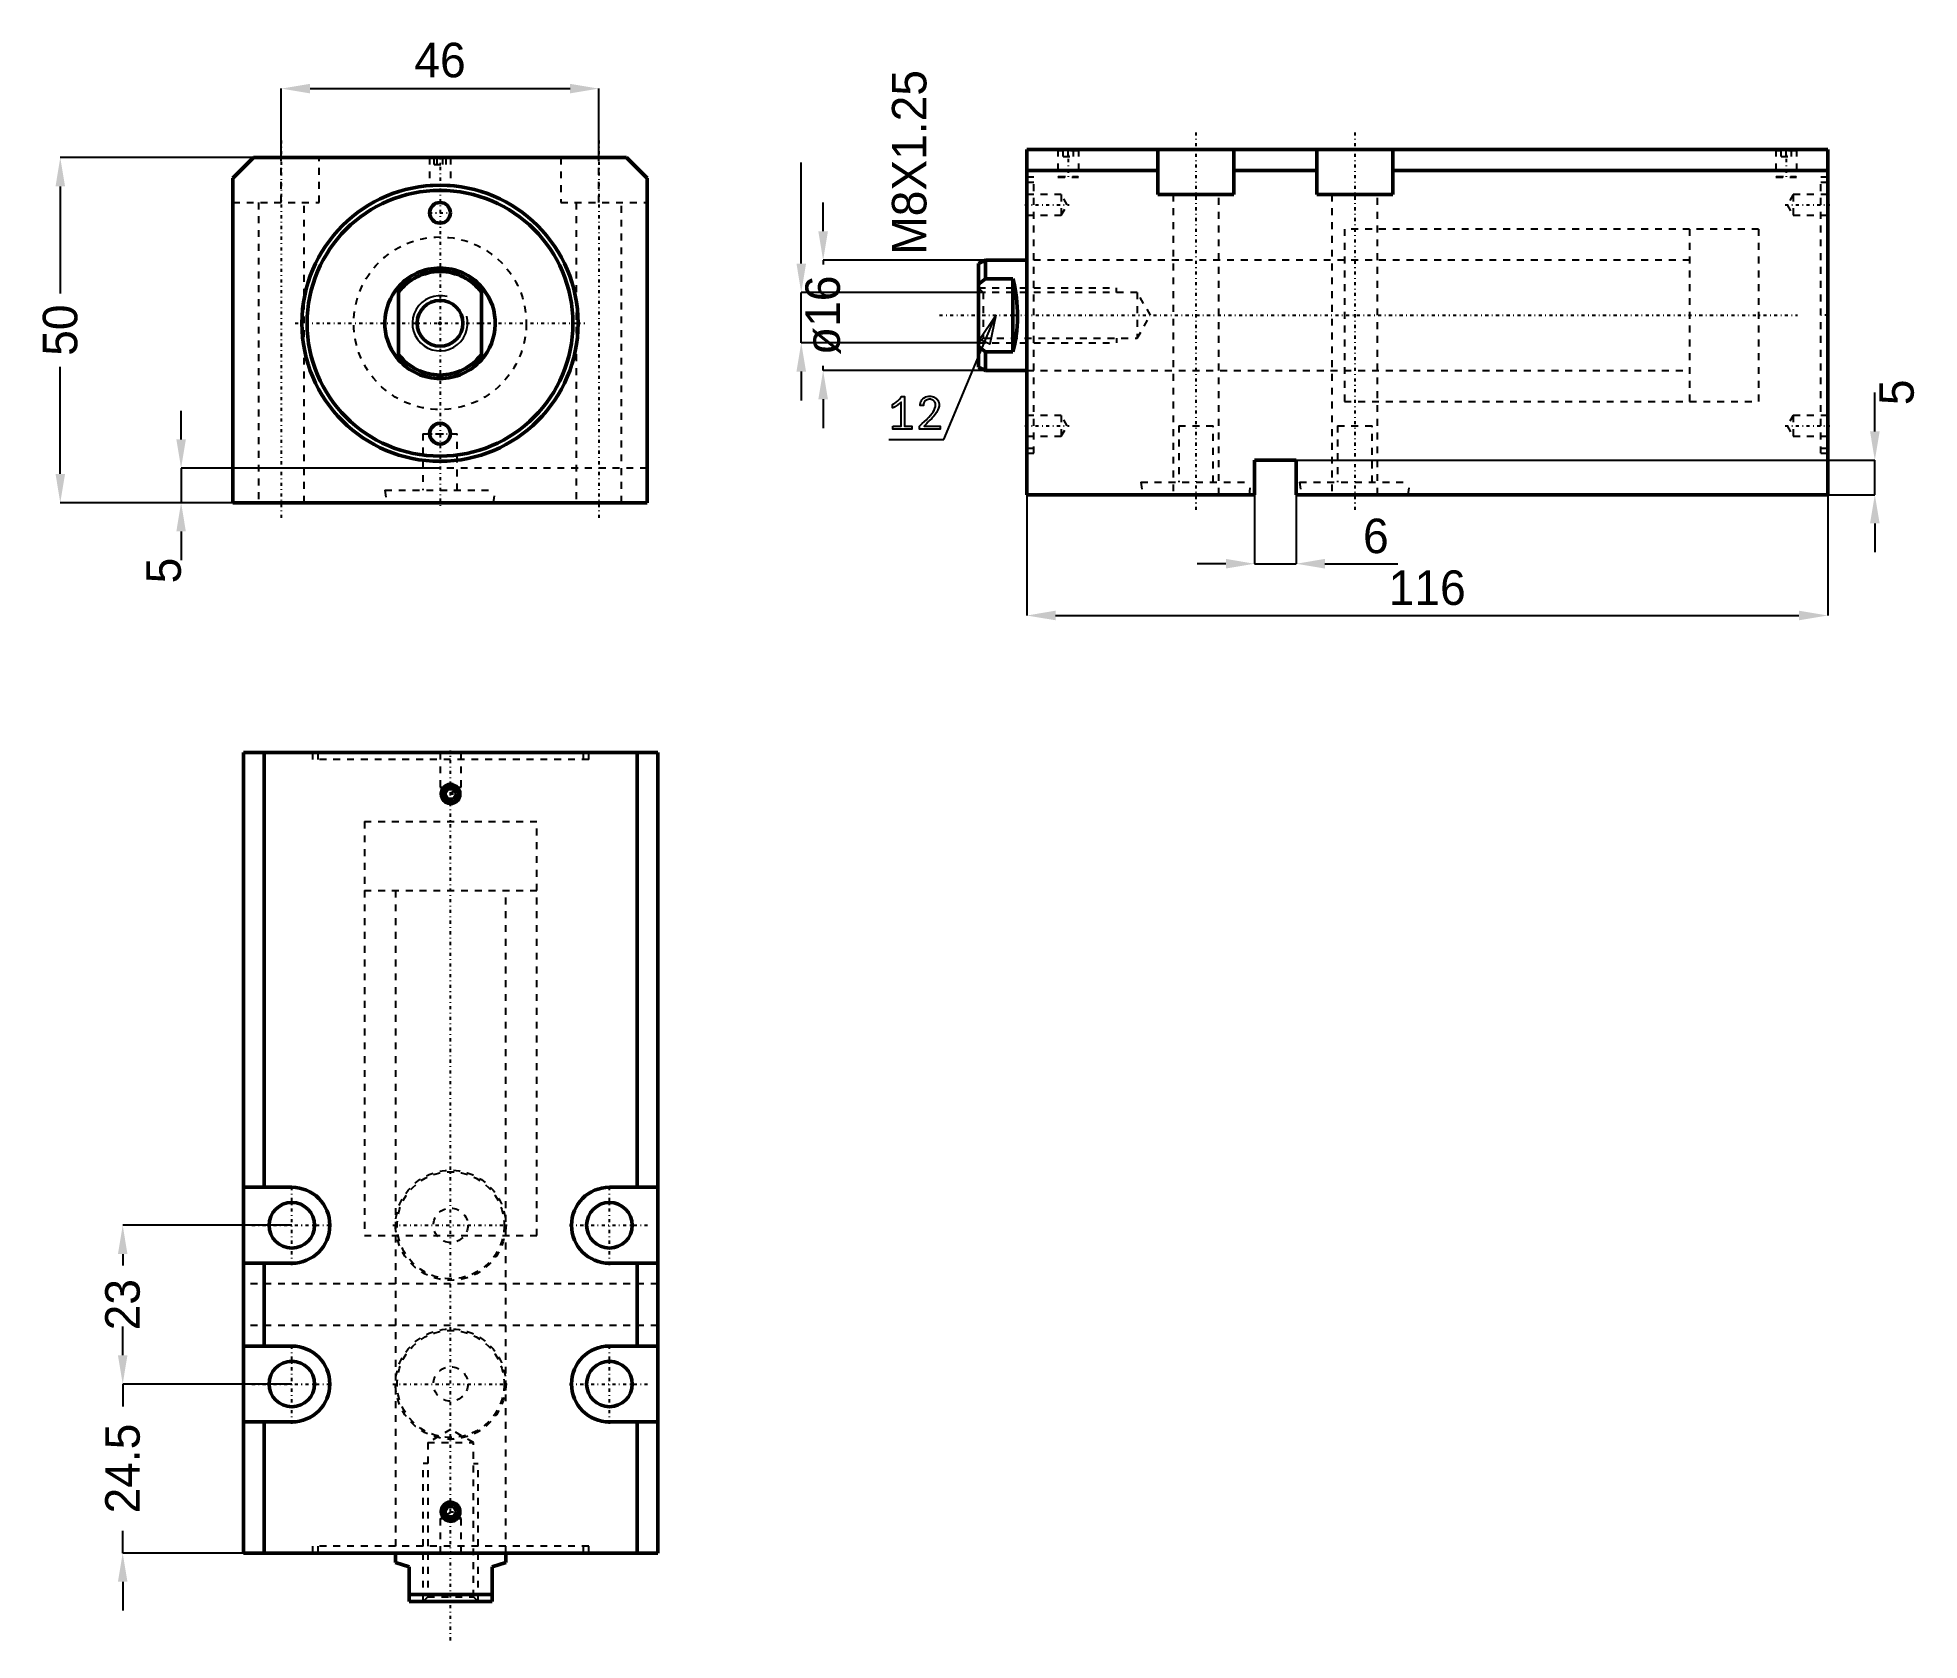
# Model space of a CAD drawing. Header units: millimetres. Extents: x -58 to 214, y -191 to 41.
import ezdxf

# ---------------------------------------------------------------- set-up
doc = ezdxf.new("R2010")
doc.units = ezdxf.units.MM
doc.linetypes.add('Center', pattern=[1.5, 0.45, -0.5, 0.05, -0.5])
doc.linetypes.add('Dashed', pattern=[2, 1, -1])
for name, color, linetype, lineweight in [('2d ConnectionPoints', 7, 'Continuous', 50), ('AM_0', 7, 'Continuous', 50), ('AM_5', 3, 'Continuous', 25), ('AM_7', 7, 'Center', 25), ('AM_9', 6, 'Dashed', 25)]:
    doc.layers.add(name, color=color, linetype=linetype, lineweight=lineweight)
doc.dimstyles.new('ISO-25', dxfattribs={"dimtxt": 2.5, "dimasz": 2.5, "dimexe": 1.25, "dimexo": 0.625, "dimtad": 1, "dimtxsty": 'Standard', "dimcen": 2.5, "dimadec": 0, "dimazin": 0, "dimtfac": 1, "dimtmove": 0, "dimatfit": 3, "dimfxl": 0, "dimarcsym": 0})

# ---------------------------------------------------------------- blocks, each defined once
blk = doc.blocks.new('1_JECX_MF_INLA_25_50_0_rod__0_in_JECX_MF_160_INLA_25_50_0__0')
at = {"layer": 'AM_0'}
for p, q in [((-6, -5.29), (-6, 5.29)), ((6, 5.29), (6, -5.29))]:
    blk.add_line(p, q, dxfattribs=at)
for points in [[(-6, 5.29), (-6.44, 4.75), (-6.83, 4.17), (-7.17, 3.56), (-7.45, 2.92), (-7.67, 2.26), (-7.84, 1.58), (-7.95, 0.89), (-8, 0.2), (-7.98, -0.5), (-7.91, -1.19), (-7.78, -1.88), (-7.58, -2.55), (-7.33, -3.2), (-7.02, -3.83), (-6.66, -4.43), (-6.25, -4.99), (-6, -5.29)], [(6, -5.29), (6.44, -4.75), (6.83, -4.17), (7.17, -3.56), (7.45, -2.92), (7.67, -2.26), (7.84, -1.58), (7.95, -0.89), (8, -0.2), (7.98, 0.5), (7.91, 1.19), (7.78, 1.88), (7.58, 2.55), (7.33, 3.2), (7.02, 3.83), (6.66, 4.43), (6.25, 4.99), (6, 5.29)]]:
    blk.add_lwpolyline(points, dxfattribs=at)
blk.add_circle((0, 0), 3.32, dxfattribs=at)
for radius, start, end in [(8, 41.4096, 138.5904), (7.5, 36.8699, 143.1301), (7.5, 216.8699, 323.1301), (8, 221.4096, 318.5904)]:
    blk.add_arc((0, 0), radius, start, end, dxfattribs=at)
at = {"layer": 'AM_5'}
blk.add_arc((0, 0), 4, 75, 15, dxfattribs=at)
blk = doc.blocks.new('2_JECX_MF_EXLA_25_50_0_body__0_in_JECX_MF_160_INLA_25_50_0__0')
at = {"layer": 'AM_0'}
for p, q in [((-27, 24), (-30, 21)), ((27, 24), (-27, 24)), ((30, 21), (27, 24)), ((-30, 21), (-30, -26)), ((30, -26), (30, 21)), ((-30, -26), (30, -26))]:
    blk.add_line(p, q, dxfattribs=at)
for centre, radius in [((0, 0), 20), ((0, 0), 19.25), ((0, 16), 1.5), ((0, -16), 1.5)]:
    blk.add_circle(centre, radius, dxfattribs=at)
at = {"layer": 'AM_5', "linetype": 'Dashed'}
for p, q in [((-1.5, 24), (-1.5, 20)), ((1.5, 24), (1.5, 20))]:
    blk.add_line(p, q, dxfattribs=at)
at = {"layer": 'AM_7'}
for p, q in [((-23, 26.5), (-23, -28.5)), ((23, 26.5), (23, -28.5)), ((0, 24.2), (0, -26.5)), ((-1.58, 16), (1.57, 16)), ((-21, 0), (21, 0)), ((-1.58, -16), (1.57, -16))]:
    blk.add_line(p, q, dxfattribs=at)
at = {"layer": 'AM_9'}
for p, q in [((-23, 17.5), (-23, 24)), ((-17.5, 17.5), (-17.5, 24)), ((-1.5, 24), (-1.35, 23.85)), ((-1.2, 24), (-1.35, 23.85)), ((1.35, 23.85), (-1.35, 23.85)), ((-0.87, 23), (-0.87, 24)), ((-0.87, 23), (0.87, 23)), ((-0.43, 23), (-0.43, 24)), ((0.43, 23), (0.43, 24)), ((0.87, 23), (0.87, 24)), ((1.35, 23.85), (1.2, 24)), ((1.35, 23.85), (1.5, 24)), ((17.5, 24), (17.5, 17.5)), ((23, 17.5), (23, 24)), ((-1.4, 20.1), (-1.5, 20)), ((-1.5, 20), (1.5, 20)), ((-1.4, 20.1), (-1.4, 20)), ((-1.4, 20.1), (1.4, 20.1)), ((1.4, 20), (1.4, 20.1)), ((1.5, 20), (1.4, 20.1)), ((-30, 17.5), (-17.5, 17.5)), ((-26.3, 17.5), (-26.3, -26)), ((-19.7, -26), (-19.7, 17.5)), ((17.5, 17.5), (30, 17.5)), ((19.7, 17.5), (19.7, -26)), ((26.3, -26), (26.3, 17.5)), ((-2.5, -16), (2.5, -16)), ((-2.5, -16), (-2.5, -24.2)), ((2.5, -24.2), (2.5, -16)), ((30, -21), (-30, -21)), ((-7.98, -24.2), (7.98, -24.2)), ((-7.98, -24.2), (-7.75, -26)), ((7.75, -26), (7.98, -24.2))]:
    blk.add_line(p, q, dxfattribs=at)
blk.add_circle((0, 0), 12.5, dxfattribs=at)
blk = doc.blocks.new('*D3')
at = {"layer": 'AM_5', "color": 0, "lineweight": -2}
for p, q in [((-23, 24), (-23, 34)), ((-18.83, 34), (18.83, 34)), ((23, 24), (23, 34))]:
    blk.add_line(p, q, dxfattribs=at)
at = {"layer": 'AM_5', "color": 0}
for points in [[(-18.83, 34.69), (-18.83, 33.31), (-23, 34)], [(18.83, 33.31), (18.83, 34.69), (23, 34)]]:
    blk.add_solid(points, dxfattribs=at)
at = {"layer": 'Defpoints', "color": 0}
for p in [(23, 34), (-23, 24), (23, 24)]:
    blk.add_point(p, dxfattribs=at)
at = {"layer": 'AM_5', "color": 0, "insert": (0, 38.11), "char_height": 5, "attachment_point": 5}
blk.add_mtext('46', dxfattribs=at)
blk = doc.blocks.new('*D4')
at = {"layer": 'AM_5', "color": 0, "lineweight": -2}
for p, q in [((-27, 24), (-55, 24)), ((-55, 19.83), (-55, 4.31)), ((-55, -21.83), (-55, -6.31)), ((-30, -26), (-55, -26))]:
    blk.add_line(p, q, dxfattribs=at)
at = {"layer": 'AM_5', "color": 0}
for points in [[(-54.31, 19.83), (-55.69, 19.83), (-55, 24)], [(-55.69, -21.83), (-54.31, -21.83), (-55, -26)]]:
    blk.add_solid(points, dxfattribs=at)
at = {"layer": 'Defpoints', "color": 0}
for p in [(-27, 24), (-55, -26), (-30, -26)]:
    blk.add_point(p, dxfattribs=at)
at = {"layer": 'AM_5', "color": 0, "insert": (-55, -1), "char_height": 5, "attachment_point": 5, "rotation": 90}
blk.add_mtext('50', dxfattribs=at)
blk = doc.blocks.new('*D5')
at = {"layer": 'AM_5', "color": 0, "lineweight": -2}
for p, q in [((-37.5, -16.83), (-37.5, -12.67)), ((0, -21), (-37.5, -21)), ((-37.5, -21), (-37.5, -26)), ((-30, -26), (-37.5, -26)), ((-37.5, -30.17), (-37.5, -34.33))]:
    blk.add_line(p, q, dxfattribs=at)
at = {"layer": 'AM_5', "color": 0}
for points in [[(-38.19, -16.83), (-36.81, -16.83), (-37.5, -21)], [(-36.81, -30.17), (-38.19, -30.17), (-37.5, -26)]]:
    blk.add_solid(points, dxfattribs=at)
at = {"layer": 'Defpoints', "color": 0}
for p in [(0, -21), (-37.5, -26), (-30, -26)]:
    blk.add_point(p, dxfattribs=at)
at = {"layer": 'AM_5', "color": 0, "insert": (-40, -35.83), "char_height": 5, "attachment_point": 5, "rotation": 90}
blk.add_mtext('5', dxfattribs=at)
blk = doc.blocks.new('1_JECX_MF_INLA_25_50_0_rod__0_in_JECX_MF_160_INLA_25_50_0__4')
at = {"layer": 'AM_0'}
for p, q in [((-8, 0), (-8, -1.35)), ((8, -1.35), (8, 0)), ((-6, -2), (-8, -1.35)), ((-6, -7), (-6, -2)), ((8, -1.35), (6, -2)), ((6, -2), (6, -7)), ((-6, -6), (6, -6)), ((-6, -7), (6, -7))]:
    blk.add_line(p, q, dxfattribs=at)
at = {"layer": 'AM_5', "linetype": 'Dashed'}
for p, q in [((-4, -7), (-4, 13)), ((-3.32, 13), (-4, 13)), ((3.32, 13), (4, 13)), ((4, -7), (4, 13))]:
    blk.add_line(p, q, dxfattribs=at)
at = {"layer": 'AM_7'}
blk.add_line((0, -12.65), (0, 116.29), dxfattribs=at)
at = {"layer": 'AM_9'}
for p, q in [((-12.5, 106), (12.5, 106)), ((-12.5, 106), (-12.5, 96)), ((12.5, 96), (12.5, 106)), ((-12.5, 96), (12.5, 96)), ((-8, 96), (-8, 0)), ((8, 0), (8, 96)), ((0, 17.92), (-3.32, 16)), ((3.32, 16), (0, 17.92)), ((-3.32, 16), (3.32, 16)), ((-3.32, 16), (-3.32, -6.32)), ((3.32, -6.32), (3.32, 16)), ((-3.32, -6.32), (-4, -7)), ((-3.32, -6.32), (3.32, -6.32)), ((4, -7), (3.32, -6.32))]:
    blk.add_line(p, q, dxfattribs=at)
blk = doc.blocks.new('2_JECX_MF_EXLA_25_50_0_body__0_in_JECX_MF_160_INLA_25_50_0__4')
at = {"layer": 'AM_0'}
for p, q in [((30, 116), (-30, 116)), ((-30, 116), (-30, 0)), ((-27, 116), (-27, 53)), ((27, 116), (27, 53)), ((30, 116), (30, 0)), ((-0.43, 110.75), (-0.87, 110)), ((-0.87, 110), (-0.43, 109.25)), ((0.43, 110.75), (-0.43, 110.75)), ((-0.43, 109.25), (0.43, 109.25)), ((0.87, 110), (0.43, 110.75)), ((0.43, 109.25), (0.87, 110)), ((-23, 53), (-30, 53)), ((30, 53), (23, 53)), ((-30, 42), (-23, 42)), ((-27, 42), (-27, 30)), ((23, 42), (30, 42)), ((27, 42), (27, 30)), ((-23, 30), (-30, 30)), ((30, 30), (23, 30)), ((-30, 19), (-23, 19)), ((-27, 19), (-27, 0)), ((23, 19), (30, 19)), ((27, 19), (27, 0)), ((-0.43, 6.75), (-0.87, 6)), ((-0.87, 6), (-0.43, 5.25)), ((0.43, 6.75), (-0.43, 6.75)), ((0.87, 6), (0.43, 6.75)), ((0.43, 5.25), (0.87, 6)), ((-0.43, 5.25), (0.43, 5.25)), ((30, 0), (-30, 0))]:
    blk.add_line(p, q, dxfattribs=at)
for centre, radius in [((0, 110), 1.35), ((0, 110), 1.2), ((-23, 47.5), 3.3), ((23, 47.5), 3.3), ((-23, 24.5), 3.3), ((23, 24.5), 3.3), ((0, 6), 1.35), ((0, 6), 1.2)]:
    blk.add_circle(centre, radius, dxfattribs=at)
for centre, start, end in [((-23, 47.5), 270, 90), ((23, 47.5), 90, 270), ((-23, 24.5), 270, 90), ((23, 24.5), 90, 270)]:
    blk.add_arc(centre, 5.5, start, end, dxfattribs=at)
at = {"layer": 'AM_5'}
for centre in [(0, 110), (0, 6)]:
    blk.add_arc(centre, 1.5, 75, 15, dxfattribs=at)
at = {"layer": 'AM_7'}
for p, q in [((-1.58, 110), (1.57, 110)), ((-23, 41.73), (-23, 53.27)), ((23, 41.73), (23, 53.27)), ((-28.78, 47.5), (-17.23, 47.5)), ((-8.38, 47.5), (8.38, 47.5)), ((17.23, 47.5), (28.77, 47.5)), ((-23, 18.73), (-23, 30.27)), ((23, 18.73), (23, 30.27)), ((-28.78, 24.5), (-17.23, 24.5)), ((-8.38, 24.5), (8.38, 24.5)), ((17.23, 24.5), (28.77, 24.5)), ((-1.58, 6), (1.57, 6))]:
    blk.add_line(p, q, dxfattribs=at)
at = {"layer": 'AM_9'}
for p, q in [((-20, 116), (-20, 115)), ((20, 115), (-20, 115)), ((-19.25, 116), (-19.25, 115)), ((-1.5, 116), (-1.5, 111)), ((1.5, 111), (1.5, 116)), ((19.25, 115), (19.25, 116)), ((20, 115), (20, 116)), ((-1.5, 111), (0, 110.13)), ((-1.5, 111), (1.5, 111)), ((0, 110.13), (1.5, 111)), ((-12.5, 106), (12.5, 106)), ((-12.5, 106), (-12.5, 46)), ((12.5, 46), (12.5, 106)), ((-12.5, 46), (12.5, 46)), ((-8, 46), (-8, 0)), ((8, 0), (8, 46)), ((30, 39), (-30, 39)), ((30, 33), (-30, 33)), ((0, 5.87), (-1.5, 5)), ((1.5, 5), (0, 5.87)), ((-1.5, 5), (-1.5, 0)), ((-1.5, 5), (1.5, 5)), ((1.5, 0), (1.5, 5)), ((20, 1), (-20, 1)), ((-20, 1), (-20, 0)), ((-19.25, 1), (-19.25, 0)), ((19.25, 0), (19.25, 1)), ((20, 0), (20, 1))]:
    blk.add_line(p, q, dxfattribs=at)
for centre, radius in [((0, 110), 1.4), ((0, 47.5), 7.98), ((0, 47.5), 7.75), ((0, 47.5), 2.5), ((0, 24.5), 7.98), ((0, 24.5), 7.75), ((0, 24.5), 2.5), ((0, 6), 1.4)]:
    blk.add_circle(centre, radius, dxfattribs=at)
blk = doc.blocks.new('*D11')
at = {"layer": 'AM_5', "color": 0, "lineweight": -2}
for p, q in [((-21.46, -130.71), (-45.96, -130.71)), ((-45.96, -134.87), (-45.96, -136.54)), ((-45.96, -149.54), (-45.96, -147.87)), ((-21.46, -153.71), (-45.96, -153.71))]:
    blk.add_line(p, q, dxfattribs=at)
at = {"layer": 'AM_5', "color": 0}
for points in [[(-46.65, -134.87), (-45.27, -134.87), (-45.96, -130.71)], [(-46.65, -149.54), (-45.27, -149.54), (-45.96, -153.71)]]:
    blk.add_solid(points, dxfattribs=at)
at = {"layer": 'Defpoints', "color": 0}
for p in [(-45.96, -130.71), (-21.46, -130.71), (-21.46, -153.71)]:
    blk.add_point(p, dxfattribs=at)
at = {"layer": 'AM_5', "color": 0, "insert": (-45.96, -142.21), "char_height": 5, "attachment_point": 5, "rotation": 90}
blk.add_mtext('23', dxfattribs=at)
blk = doc.blocks.new('*D12')
at = {"layer": 'AM_5', "color": 0, "lineweight": -2}
for p, q in [((-45.96, -149.54), (-45.96, -145.37)), ((-21.46, -153.71), (-45.96, -153.71)), ((-45.96, -153.71), (-45.96, -156.96)), ((-45.96, -178.21), (-45.96, -174.96)), ((-28.46, -178.21), (-45.96, -178.21)), ((-45.96, -182.37), (-45.96, -186.54))]:
    blk.add_line(p, q, dxfattribs=at)
at = {"layer": 'AM_5', "color": 0}
for points in [[(-46.65, -149.54), (-45.27, -149.54), (-45.96, -153.71)], [(-46.65, -182.37), (-45.27, -182.37), (-45.96, -178.21)]]:
    blk.add_solid(points, dxfattribs=at)
at = {"layer": 'Defpoints', "color": 0}
for p in [(-21.46, -153.71), (-45.96, -178.21), (-28.46, -178.21)]:
    blk.add_point(p, dxfattribs=at)
at = {"layer": 'AM_5', "color": 0, "insert": (-45.96, -165.96), "char_height": 5, "attachment_point": 5, "rotation": 90}
blk.add_mtext('24.5', dxfattribs=at)
blk = doc.blocks.new('1_JECX_MF_INLA_25_50_0_rod__0_in_JECX_MF_160_INLA_25_50_0__2')
at = {"layer": 'AM_0'}
for p, q in [((-6, 8), (-7, 7.5)), ((-7, 7.5), (-7, -7.5)), ((0, 8), (-6, 8)), ((-6, 8), (-6, 5.29)), ((-6, 5.29), (-7, 4.5)), ((-2, 5.29), (-6, 5.29)), ((-2, 5.29), (-2, -5.29)), ((-7, -4.5), (-6, -5.29)), ((-6, -5.29), (-2, -5.29)), ((-6, -5.29), (-6, -8)), ((-7, -7.5), (-6, -8)), ((-6, -8), (0, -8))]:
    blk.add_line(p, q, dxfattribs=at)
blk.add_lwpolyline([(-2, -5.29), (-1.86, -4.75), (-1.73, -4.17), (-1.62, -3.56), (-1.53, -2.92), (-1.46, -2.26), (-1.4, -1.58), (-1.37, -0.89), (-1.35, -0.2), (-1.36, 0.5), (-1.38, 1.19), (-1.42, 1.88), (-1.49, 2.55), (-1.57, 3.2), (-1.67, 3.83), (-1.78, 4.43), (-1.92, 4.99), (-2, 5.29)], dxfattribs=at)
at = {"layer": 'AM_5', "linetype": 'Dashed'}
for p, q in [((-7, 4), (13, 4)), ((13, 3.32), (13, 4)), ((-7, -4), (13, -4)), ((13, -3.32), (13, -4))]:
    blk.add_line(p, q, dxfattribs=at)
at = {"layer": 'AM_7'}
blk.add_line((-12.65, 0), (111.65, 0), dxfattribs=at)
at = {"layer": 'AM_9'}
for p, q in [((106, 12.5), (96, 12.5)), ((96, 12.5), (96, -12.5)), ((106, 12.5), (106, -12.5)), ((96, 8), (0, 8)), ((-6.32, 3.32), (-7, 4)), ((16, 3.32), (-6.32, 3.32)), ((-6.32, 3.32), (-6.32, -3.32)), ((17.92, 0), (16, 3.32)), ((16, 3.32), (16, -3.32)), ((16, -3.32), (17.92, 0)), ((-7, -4), (-6.32, -3.32)), ((-6.32, -3.32), (16, -3.32)), ((0, -8), (96, -8)), ((96, -12.5), (106, -12.5))]:
    blk.add_line(p, q, dxfattribs=at)
blk = doc.blocks.new('2_JECX_MF_EXLA_25_50_0_body__0_in_JECX_MF_160_INLA_25_50_0__2')
at = {"layer": 'AM_0'}
for p, q in [((0, -26), (0, 24)), ((116, 24), (0, 24)), ((19, 24), (19, 17.5)), ((30, 17.5), (30, 24)), ((42, 24), (42, 17.5)), ((53, 17.5), (53, 24)), ((116, -26), (116, 24)), ((19, 21), (0, 21)), ((42, 21), (30, 21)), ((116, 21), (53, 21)), ((19, 17.5), (30, 17.5)), ((42, 17.5), (53, 17.5)), ((33, -21), (33, -26)), ((39, -21), (33, -21)), ((39, -26), (39, -21)), ((33, -26), (0, -26)), ((116, -26), (39, -26))]:
    blk.add_line(p, q, dxfattribs=at)
at = {"layer": 'AM_5', "linetype": 'Dashed'}
for p, q in [((4.5, 24), (4.5, 20)), ((7.5, 24), (7.5, 20)), ((108.5, 24), (108.5, 20)), ((111.5, 24), (111.5, 20))]:
    blk.add_line(p, q, dxfattribs=at)
at = {"layer": 'AM_7'}
for p, q in [((24.5, 26.5), (24.5, -28.5)), ((47.5, 26.5), (47.5, -28.5)), ((6, 24.2), (6, 19.8)), ((110, 24.2), (110, 19.8)), ((-0.29, 16), (6.16, 16)), ((109.84, 16), (116.29, 16)), ((116.05, 0), (114.95, 0)), ((-0.29, -16), (6.16, -16)), ((109.84, -16), (116.29, -16))]:
    blk.add_line(p, q, dxfattribs=at)
at = {"layer": 'AM_9'}
for p, q in [((4.5, 24), (4.65, 23.85)), ((4.8, 24), (4.65, 23.85)), ((7.35, 23.85), (4.65, 23.85)), ((5.25, 23), (5.25, 24)), ((5.25, 23), (6.75, 23)), ((6, 23), (6, 24)), ((6.75, 23), (6.75, 24)), ((7.35, 23.85), (7.2, 24)), ((7.35, 23.85), (7.5, 24)), ((108.5, 24), (108.65, 23.85)), ((108.8, 24), (108.65, 23.85)), ((111.35, 23.85), (108.65, 23.85)), ((109.25, 23), (109.25, 24)), ((109.25, 23), (110.75, 23)), ((110, 23), (110, 24)), ((110.75, 23), (110.75, 24)), ((111.35, 23.85), (111.2, 24)), ((111.35, 23.85), (111.5, 24)), ((1, 20), (0, 20)), ((1, 19.25), (0, 19.25)), ((1, -20), (1, 20)), ((4.6, 20.1), (4.5, 20)), ((4.5, 20), (7.5, 20)), ((4.6, 20.1), (4.6, 20)), ((4.6, 20.1), (7.4, 20.1)), ((7.4, 20), (7.4, 20.1)), ((7.5, 20), (7.4, 20.1)), ((108.6, 20.1), (108.5, 20)), ((108.5, 20), (111.5, 20)), ((108.6, 20.1), (108.6, 20)), ((108.6, 20.1), (111.4, 20.1)), ((111.4, 20), (111.4, 20.1)), ((111.5, 20), (111.4, 20.1)), ((115, -20), (115, 20)), ((116, 20), (115, 20)), ((116, 19.25), (115, 19.25)), ((5, 17.5), (0, 17.5)), ((5.87, 16), (5, 17.5)), ((5, 17.5), (5, 14.5)), ((21.2, 17.5), (21.2, -26)), ((27.8, -26), (27.8, 17.5)), ((44.2, 17.5), (44.2, -26)), ((50.8, -26), (50.8, 17.5)), ((111, 17.5), (110.13, 16)), ((116, 17.5), (111, 17.5)), ((111, 17.5), (111, 14.5)), ((0, 14.5), (5, 14.5)), ((5, 14.5), (5.87, 16)), ((110.13, 16), (111, 14.5)), ((111, 14.5), (116, 14.5)), ((106, 12.5), (46, 12.5)), ((46, 12.5), (46, -12.5)), ((106, 12.5), (106, -12.5)), ((46, 8), (0, 8)), ((0, -8), (46, -8)), ((46, -12.5), (106, -12.5)), ((5, -14.5), (0, -14.5)), ((5.87, -16), (5, -14.5)), ((5, -14.5), (5, -17.5)), ((5, -17.5), (5.87, -16)), ((22, -16), (27, -16)), ((22, -16), (22, -24.2)), ((27, -24.2), (27, -16)), ((45, -16), (50, -16)), ((45, -16), (45, -24.2)), ((50, -24.2), (50, -16)), ((111, -14.5), (110.13, -16)), ((110.13, -16), (111, -17.5)), ((116, -14.5), (111, -14.5)), ((111, -14.5), (111, -17.5)), ((0, -17.5), (5, -17.5)), ((111, -17.5), (116, -17.5)), ((0, -19.25), (1, -19.25)), ((0, -20), (1, -20)), ((115, -19.25), (116, -19.25)), ((115, -20), (116, -20)), ((16.52, -24.2), (32.48, -24.2)), ((16.52, -24.2), (16.75, -26)), ((32.25, -26), (32.48, -24.2)), ((39.52, -24.2), (55.48, -24.2)), ((39.52, -24.2), (39.75, -26)), ((55.25, -26), (55.48, -24.2))]:
    blk.add_line(p, q, dxfattribs=at)
blk = doc.blocks.new('*D24')
at = {"layer": 'AM_5', "color": 0, "lineweight": -2}
for p, q in [((84.99, -24.85), (84.99, -42.35)), ((200.99, -24.85), (200.99, -42.35)), ((89.16, -42.35), (196.82, -42.35))]:
    blk.add_line(p, q, dxfattribs=at)
at = {"layer": 'AM_5', "color": 0}
for points in [[(89.16, -41.65), (89.16, -43.04), (84.99, -42.35)], [(196.82, -41.65), (196.82, -43.04), (200.99, -42.35)]]:
    blk.add_solid(points, dxfattribs=at)
at = {"layer": 'Defpoints', "color": 0}
for p in [(84.99, -24.85), (200.99, -24.85), (200.99, -42.35)]:
    blk.add_point(p, dxfattribs=at)
at = {"layer": 'AM_5', "color": 0, "insert": (142.99, -38.35), "char_height": 5, "attachment_point": 5}
blk.add_mtext('116', dxfattribs=at)
blk = doc.blocks.new('*D25')
at = {"layer": 'AM_5', "color": 0, "lineweight": -2}
for p, q in [((55.49, 13.32), (55.49, 17.49)), ((78.99, 9.15), (55.49, 9.15)), ((55.49, 9.15), (55.49, 8.49)), ((55.49, -6.85), (55.49, -6.18)), ((78.99, -6.85), (55.49, -6.85)), ((55.49, -11.01), (55.49, -15.18))]:
    blk.add_line(p, q, dxfattribs=at)
at = {"layer": 'AM_5', "color": 0}
for points in [[(54.8, 13.32), (56.19, 13.32), (55.49, 9.15)], [(54.8, -11.01), (56.19, -11.01), (55.49, -6.85)]]:
    blk.add_solid(points, dxfattribs=at)
at = {"layer": 'Defpoints', "color": 0}
for p in [(55.49, 9.15), (78.99, 9.15), (78.99, -6.85)]:
    blk.add_point(p, dxfattribs=at)
at = {"layer": 'AM_5', "color": 0, "insert": (55.49, 1.15), "char_height": 5, "attachment_point": 5, "rotation": 90}
blk.add_mtext('ø16', dxfattribs=at)
blk = doc.blocks.new('*D26')
at = {"layer": 'AM_5', "color": 0, "lineweight": -2}
for p, q in [((117.99, -19.85), (117.99, -34.85)), ((123.99, -24.85), (123.99, -34.85)), ((113.82, -34.85), (109.66, -34.85)), ((117.99, -34.85), (123.99, -34.85)), ((128.16, -34.85), (138.71, -34.85))]:
    blk.add_line(p, q, dxfattribs=at)
at = {"layer": 'AM_5', "color": 0}
for points in [[(113.82, -34.15), (113.82, -35.54), (117.99, -34.85)], [(128.16, -34.15), (128.16, -35.54), (123.99, -34.85)]]:
    blk.add_solid(points, dxfattribs=at)
at = {"layer": 'Defpoints', "color": 0}
for p in [(117.99, -19.85), (123.99, -24.85), (123.99, -34.85)]:
    blk.add_point(p, dxfattribs=at)
at = {"layer": 'AM_5', "color": 0, "insert": (135.55, -30.85), "char_height": 5, "attachment_point": 5}
blk.add_mtext('6', dxfattribs=at)
blk = doc.blocks.new('*D27')
at = {"layer": 'AM_5', "color": 0, "lineweight": -2}
for p, q in [((207.82, -15.68), (207.82, -10.01)), ((117.99, -19.85), (207.82, -19.85)), ((207.82, -24.85), (207.82, -19.85)), ((123.99, -24.85), (207.82, -24.85)), ((207.82, -29.01), (207.82, -33.18))]:
    blk.add_line(p, q, dxfattribs=at)
at = {"layer": 'AM_5', "color": 0}
for points in [[(207.13, -15.68), (208.52, -15.68), (207.82, -19.85)], [(207.13, -29.01), (208.52, -29.01), (207.82, -24.85)]]:
    blk.add_solid(points, dxfattribs=at)
at = {"layer": 'Defpoints', "color": 0}
for p in [(117.99, -19.85), (123.99, -24.85), (207.82, -24.85)]:
    blk.add_point(p, dxfattribs=at)
at = {"layer": 'AM_5', "color": 0, "insert": (210.99, -10.01), "char_height": 5, "attachment_point": 5, "rotation": 90}
blk.add_mtext('5', dxfattribs=at)
blk = doc.blocks.new('*D28')
at = {"layer": 'AM_5', "color": 0, "lineweight": -2}
for p, q in [((52.32, 8.64), (52.32, 23.31)), ((78.67, 4.48), (52.32, 4.48)), ((52.32, -2.85), (52.32, 4.48)), ((77.99, -2.85), (52.32, -2.85)), ((52.32, -7.01), (52.32, -11.18))]:
    blk.add_line(p, q, dxfattribs=at)
at = {"layer": 'AM_5', "color": 0}
for points in [[(51.63, 8.64), (53.02, 8.64), (52.32, 4.48)], [(51.63, -7.01), (53.02, -7.01), (52.32, -2.85)]]:
    blk.add_solid(points, dxfattribs=at)
at = {"layer": 'Defpoints', "color": 0}
for p in [(78.67, 4.48), (52.32, -2.85), (77.99, -2.85)]:
    blk.add_point(p, dxfattribs=at)
at = {"layer": 'AM_5', "color": 0, "insert": (67.99, 23.31), "char_height": 5, "attachment_point": 5, "rotation": 90}
blk.add_mtext('M8X1.25', dxfattribs=at)

msp = doc.modelspace()

# ---------------------------------------------------------------- linework, layer by layer
at = {"layer": '2d ConnectionPoints'}
for p in [(0, 0), (84.991, 1.154), (1.541, -178.206)]:
    msp.add_point(p, dxfattribs=at)
at = {"layer": 'AM_5'}
for p, q in [((72.991, -16.846), (80.491, 1.154)), ((64.991, -16.846), (72.991, -16.846))]:
    msp.add_line(p, q, dxfattribs=at)
for points in [[(80.491, 1.154), (79.657, -3.013), (78.119, -2.372), (80.491, 1.154)], [(65.598, -14.93), (66.794, -14.93), (66.794, -11.414), (66.794, -11.414), (66.73, -11.479), (66.621, -11.58), (66.621, -11.58), (66.498, -11.685), (66.408, -11.758), (66.408, -11.758), (66.314, -11.831), (66.172, -11.934), (66.172, -11.934), (66.029, -12.03), (65.933, -12.09), (65.933, -12.09), (65.84, -12.144), (65.71, -12.21), (65.71, -12.21), (65.592, -12.257), (65.52, -12.278), (65.52, -11.784), (65.52, -11.784), (65.609, -11.742), (65.749, -11.662), (65.749, -11.662), (65.897, -11.562), (66, -11.484), (66, -11.484), (66.103, -11.4), (66.254, -11.271), (66.254, -11.271), (66.399, -11.136), (66.492, -11.043), (66.492, -11.043), (66.581, -10.952), (66.699, -10.824), (66.699, -10.824), (66.801, -10.707), (66.859, -10.634), (67.275, -10.634), (67.275, -14.93), (68.361, -14.93), (68.361, -15.346), (65.598, -15.346), (65.598, -14.93)], [(69.637, -14.735), (69.637, -14.735), (69.851, -14.54), (70.157, -14.254), (70.157, -14.254), (70.442, -13.977), (70.622, -13.798), (70.622, -13.798), (70.795, -13.617), (71.041, -13.333), (71.041, -13.333), (71.274, -13.033), (71.422, -12.824), (71.422, -12.824), (71.552, -12.617), (71.692, -12.321), (71.692, -12.321), (71.768, -12.043), (71.782, -11.869), (71.782, -11.869), (71.778, -11.771), (71.755, -11.633), (71.755, -11.633), (71.712, -11.504), (71.672, -11.424), (71.672, -11.424), (71.624, -11.349), (71.541, -11.251), (71.541, -11.251), (71.442, -11.168), (71.368, -11.121), (71.368, -11.121), (71.289, -11.083), (71.163, -11.041), (71.163, -11.041), (71.028, -11.019), (70.934, -11.014), (70.934, -11.014), (70.83, -11.019), (70.682, -11.042), (70.682, -11.042), (70.545, -11.085), (70.46, -11.125), (70.46, -11.125), (70.38, -11.173), (70.274, -11.26), (70.274, -11.26), (70.185, -11.365), (70.135, -11.445), (70.135, -11.445), (70.093, -11.532), (70.047, -11.674), (70.047, -11.674), (70.022, -11.829), (70.018, -11.94), (69.53, -11.94), (69.53, -11.94), (69.538, -11.774), (69.577, -11.542), (69.577, -11.542), (69.651, -11.331), (69.719, -11.203), (69.719, -11.203), (69.799, -11.085), (69.94, -10.931), (69.94, -10.931), (70.104, -10.804), (70.227, -10.735), (70.227, -10.735), (70.358, -10.677), (70.564, -10.615), (70.564, -10.615), (70.782, -10.582), (70.934, -10.575), (70.934, -10.575), (71.076, -10.581), (71.283, -10.613), (71.283, -10.613), (71.48, -10.671), (71.607, -10.725), (71.607, -10.725), (71.727, -10.79), (71.888, -10.909), (71.888, -10.909), (72.026, -11.054), (72.106, -11.164), (72.106, -11.164), (72.173, -11.284), (72.246, -11.479), (72.246, -11.479), (72.285, -11.693), (72.293, -11.846), (72.293, -11.846), (72.282, -12.02), (72.224, -12.286), (72.224, -12.286), (72.116, -12.56), (72.016, -12.746), (72.016, -12.746), (71.902, -12.932), (71.717, -13.201), (71.717, -13.201), (71.515, -13.458), (71.371, -13.622), (71.371, -13.622), (71.216, -13.79), (70.956, -14.061), (70.956, -14.061), (70.664, -14.356), (70.45, -14.566), (70.105, -14.904), (72.432, -14.908), (72.432, -15.346), (69.465, -15.346), (69.465, -14.891), (69.637, -14.735)]]:
    msp.add_lwpolyline(points, dxfattribs=at)

# ---------------------------------------------------------------- block references
for name, p in [('2_JECX_MF_EXLA_25_50_0_body__0_in_JECX_MF_160_INLA_25_50_0__2', (84.991, 1.154)), ('2_JECX_MF_EXLA_25_50_0_body__0_in_JECX_MF_160_INLA_25_50_0__0', (0, 0)), ('1_JECX_MF_INLA_25_50_0_rod__0_in_JECX_MF_160_INLA_25_50_0__2', (84.991, 1.154)), ('1_JECX_MF_INLA_25_50_0_rod__0_in_JECX_MF_160_INLA_25_50_0__0', (0, 0)), ('2_JECX_MF_EXLA_25_50_0_body__0_in_JECX_MF_160_INLA_25_50_0__4', (1.541, -178.206)), ('1_JECX_MF_INLA_25_50_0_rod__0_in_JECX_MF_160_INLA_25_50_0__4', (1.541, -178.206))]:
    msp.add_blockref(name, p)

# ---------------------------------------------------------------- dimensions: what is measured, and where the dimension line sits
for base, p1, p2, text, picture, middle in [((23, 34), (-23, 24), (23, 24), '46', '*D3', (0, 34)), ((123.991, -34.846), (117.991, -19.846), (123.991, -24.846), '6', '*D26', (135.546, -34.846)), ((200.991, -42.346), (84.991, -24.846), (200.991, -24.846), '116', '*D24', (142.991, -42.346))]:
    dim = msp.add_linear_dim(base=base, p1=p1, p2=p2, text=text, dimstyle='ISO-25', override={"dimtxt": 5, "dimasz": 4.166667, "dimexe": 0, "dimexo": 0, "dimgap": 1.5}, dxfattribs=at)
    dim.commit()
    dim.dimension.update_dxf_attribs({"geometry": picture, "text_midpoint": middle, "dimtype": 160})
for base, p1, p2, text, picture, middle in [((52.324, -2.846), (78.667, 4.477), (77.991, -2.846), 'M8X1.25', '*D28', (67.991, 23.31)), ((-55, -26), (-27, 24), (-30, -26), '50', '*D4', (-55, -1)), ((55.491, 9.154), (78.991, -6.846), (78.991, 9.154), 'ø16', '*D25', (55.491, 1.154)), ((207.824, -24.846), (117.991, -19.846), (123.991, -24.846), '5', '*D27', (210.991, -10.013)), ((-37.5, -26), (0, -21), (-30, -26), '5', '*D5', (-40, -35.833)), ((-45.959, -130.706), (-21.459, -153.706), (-21.459, -130.706), '23', '*D11', (-45.959, -142.206)), ((-45.959, -178.206), (-21.459, -153.706), (-28.459, -178.206), '24.5', '*D12', (-45.959, -165.956))]:
    dim = msp.add_linear_dim(base=base, p1=p1, p2=p2, angle=90, text=text, dimstyle='ISO-25', override={"dimtxt": 5, "dimasz": 4.166667, "dimexe": 0, "dimexo": 0, "dimgap": 1.5}, dxfattribs=at)
    dim.commit()
    dim.dimension.update_dxf_attribs({"geometry": picture, "text_midpoint": middle, "dimtype": 160, "text_rotation": 90})

doc.saveas('drawing.dxf')
